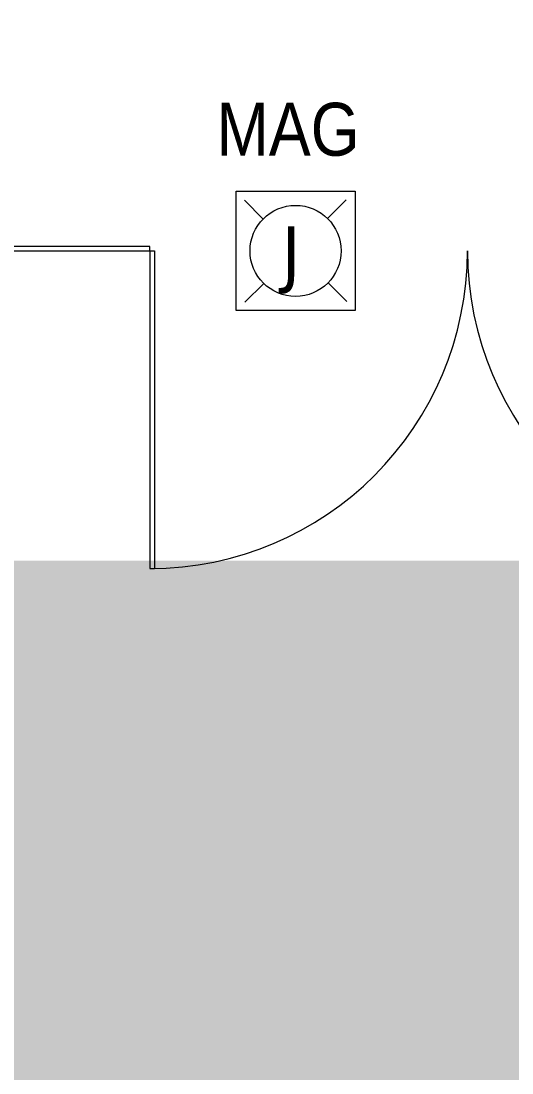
# Model space of a CAD drawing. Header units: inches. Extents: x 1 to 4284, y -575 to 745.
# Drawn here: x 1722.6 to 1778.3, y 79.5 to 198.7 of the extents above; entities that cross this region are included whole.
import ezdxf

# ---------------------------------------------------------------- set-up
doc = ezdxf.new("R2010")
doc.units = ezdxf.units.IN
doc.header["$MEASUREMENT"] = 0
for name, color, linetype, lineweight in [('A-ANNO-NOTE', 131, 'Continuous', 20), ('A-DETL-GENF', 92, 'Continuous', 9), ('A-DOOR', 31, 'Continuous', 9), ('E-ELEC-FIXT-IDEN', 2, 'Continuous', 9), ('I-WALL', 2, 'Continuous', 13)]:
    doc.layers.add(name, color=color, linetype=linetype, lineweight=lineweight)
doc.styles.add('Arial_2', font='arial.ttf', dxfattribs={"width": 0.85, "height": 6})
doc.styles.add('Tahoma', font='tahoma.ttf', dxfattribs={"height": 6})

# ---------------------------------------------------------------- blocks, each defined once
blk = doc.blocks.new('Double-Glass - No Frame - 72_ x 96_-2337218-New Construction - Tel_Data_Elec Plan')
at = {"layer": 'A-DOOR', "color": 250, "lineweight": 20}
for p, q in [((-36, -0.25), (-36, -36.25)), ((-36, -0.25), (-35.5, -0.25)), ((-35.5, -0.25), (-35.5, -36.25)), ((35.5, -0.25), (35.5, -36.25)), ((36, -0.25), (35.5, -0.25)), ((36, -0.25), (36, -36.25)), ((-36, -36.25), (-35.5, -36.25))]:
    blk.add_line(p, q, dxfattribs=at)
at = {"layer": 'A-DOOR'}
for centre, start, end in [((-36, -0.25), 270, 360), ((36, -0.25), 180, 270)]:
    blk.add_arc(centre, 36, start, end, dxfattribs=at)

msp = doc.modelspace()

# ---------------------------------------------------------------- hatches: boundary and pattern name
at = {"layer": 'A-DETL-GENF'}
h = msp.add_hatch(color=9, dxfattribs=at)
h.paths.add_polyline_path([(2670.25, -574.97), (3351.87, -574.97), (3145.37, 47.27), (3150.76, 47.51), (3156.11, 48.24), (3161.37, 49.44), (3166.5, 51.1), (3171.46, 53.22), (3176.21, 55.78), (3180.72, 58.75), (3184.93, 62.12), (3188.83, 65.85), (3192.38, 69.91), (3195.55, 74.27), (3198.32, 78.91), (3200.66, 83.77), (3202.56, 88.82), (3203.99, 94.02), (3204.96, 99.33), (3205.44, 104.7), (3205.44, 110.1), (3204.96, 115.47), (3203.99, 120.78), (3202.56, 125.98), (3200.66, 131.03), (3198.32, 135.89), (3195.55, 140.52), (3192.38, 144.89), (3188.83, 148.95), (3184.93, 152.68), (3180.72, 156.04), (3176.21, 159.02), (3171.46, 161.57), (3166.5, 163.69), (3161.37, 165.36), (3156.11, 166.56), (3150.76, 167.29), (3145.37, 167.53), (3104.37, 167.53), (3114.37, 137.54), (2849.75, 137.54), (2849.75, 134.04), (2536.59, 134.04), (2536.59, 137.54), (2500.59, 137.54), (2500.59, 134.04), (2487.75, 134.04), (2487.75, 137.54), (2485.75, 137.54), (2485.75, 134.04), (2036, 134.04), (2036, 137.54), (1569.27, 137.54), (1569.27, 230.67), (1348.3, 230.67), (1303.26, 366.22), (1301.22, 372.86), (1299.17, 381.22), (1297.6, 389.68), (1296.52, 398.22), (1295.93, 406.8), (1295.83, 415.41), (1296.22, 424), (1297.11, 432.56), (1298.48, 441.06), (1300.33, 449.46), (1302.66, 457.74), (1305.47, 465.88), (1308.73, 473.84), (1312.44, 481.6), (1316.59, 489.14), (1321.17, 496.43), (1326.15, 503.45), (1331.53, 510.16), (1337.62, 516.9), (1343.39, 522.62), (1349.83, 528.33), (1356.59, 533.65), (1363.64, 538.58), (1370.97, 543.1), (1378.54, 547.19), (1386.33, 550.84), (1394.32, 554.04), (1402.48, 556.78), (1410.78, 559.04), (1419.19, 560.83), (1427.7, 562.14), (1436.26, 562.95), (1444.9, 563.28), (1472.46, 563.28), (1431.87, 685.04), (1068.62, 685.04), (1256.37, 121.79), (1403.25, 121.79), (1403.25, 13.04), (1292.62, 13.04), (1287.24, 12.79), (1281.91, 12.07), (1276.66, 10.87), (1271.54, 9.21), (1266.59, 7.09), (1261.85, 4.54), (1257.35, 1.58), (1253.15, -1.78), (1249.25, -5.5), (1245.71, -9.56), (1242.55, -13.91), (1239.79, -18.53), (1237.45, -23.38), (1235.56, -28.42), (1234.13, -33.61), (1233.16, -38.91), (1232.68, -44.27), (1232.68, -49.66), (1233.16, -55.02), (1234.13, -60.32), (1235.56, -65.51), (1237.45, -70.55), (1239.79, -75.4), (1242.55, -80.02), (1245.71, -84.37), (1249.25, -88.43), (1253.15, -92.15), (1257.35, -95.51), (1261.85, -98.47), (1266.59, -101.02), (1271.54, -103.14), (1276.66, -104.8), (1281.91, -106), (1287.24, -106.72), (1292.62, -106.96), (1406.75, -106.96), (1406.75, -214.96), (1368.62, -214.96), (1488.62, -574.97), (2230.18, -574.97)], flags=0)
h.paths.add_polyline_path([(1985.62, 126.54), (1982.12, 126.54), (1982.12, 134.04), (1985.62, 134.04)], flags=0)

# ---------------------------------------------------------------- linework, layer by layer
at = {"layer": 'A-ANNO-NOTE'}
for p, q in [((1747.03, 179.4), (1760.53, 179.4)), ((1747.03, 165.9), (1747.03, 179.4)), ((1760.53, 179.4), (1760.53, 165.9)), ((1750.1, 176.26), (1747.98, 178.39)), ((1757.39, 176.33), (1759.52, 178.45)), ((1750.17, 168.97), (1748.04, 166.84)), ((1757.46, 169.03), (1759.59, 166.91)), ((1760.53, 165.9), (1747.03, 165.9))]:
    msp.add_line(p, q, dxfattribs=at)
msp.add_circle((1753.78, 172.65), 5.16, dxfattribs=at)
at = {"layer": 'I-WALL', "color": 250, "lineweight": 20}
for p, q in [((1737.27, 173.15), (1677.19, 173.15)), ((1737.27, 172.65), (1737.27, 173.15)), ((1677.12, 172.65), (1737.27, 172.65))]:
    msp.add_line(p, q, dxfattribs=at)

# ---------------------------------------------------------------- block references
at = {"layer": 'A-DOOR', "lineweight": 13}
msp.add_blockref('Double-Glass - No Frame - 72_ x 96_-2337218-New Construction - Tel_Data_Elec Plan', (1773.27, 172.9), dxfattribs=at)

# ---------------------------------------------------------------- texts
at = {"layer": 'A-ANNO-NOTE', "lineweight": 9, "insert": (1752.23, 175.42), "char_height": 6, "width": 3.939, "attachment_point": 1, "style": 'Tahoma'}
msp.add_mtext('J', dxfattribs=at)
at = {"layer": 'E-ELEC-FIXT-IDEN', "insert": (1744.81, 189.43), "char_height": 6, "width": 20.3464, "attachment_point": 1, "style": 'Arial_2'}
msp.add_mtext('MAG', dxfattribs=at)

doc.saveas('drawing.dxf')
